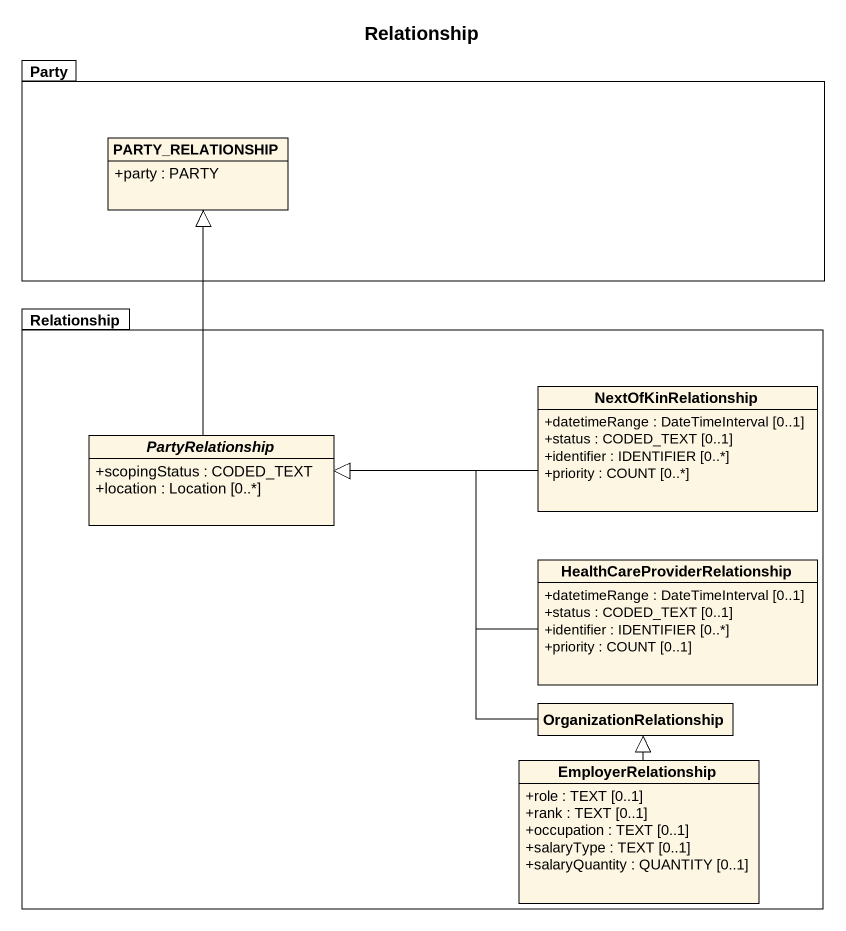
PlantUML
@startuml
title Relationship
hide circle
hide empty members
skinparam classAttributeIconSize 0
package Party {
  class PARTY_RELATIONSHIP {
    +party : PARTY
  }
}
package Relationship {
  class NextOfKinRelationship {
    +datetimeRange : DateTimeInterval [0..1]
    +status : CODED_TEXT [0..1]
    +identifier : IDENTIFIER [0..*]
    +priority : COUNT [0..*]
  }
  abstract class PartyRelationship {
    +scopingStatus : CODED_TEXT
    +location : Location [0..*]
  }
  class "HealthCareProviderRelationship" as HealthCareProviderRelationsh {
    +datetimeRange : DateTimeInterval [0..1]
    +status : CODED_TEXT [0..1]
    +identifier : IDENTIFIER [0..*]
    +priority : COUNT [0..1]
  }
  class OrganizationRelationship
  class EmployerRelationship {
    +role : TEXT [0..1]
    +rank : TEXT [0..1]
    +occupation : TEXT [0..1]
    +salaryType : TEXT [0..1]
    +salaryQuantity : QUANTITY [0..1]
  }
}
NextOfKinRelationship -left-|> PartyRelationship
PartyRelationship -up-|> PARTY_RELATIONSHIP
HealthCareProviderRelationsh -left-|> PartyRelationship
OrganizationRelationship -left-|> PartyRelationship
EmployerRelationship -up-|> OrganizationRelationship
@enduml
